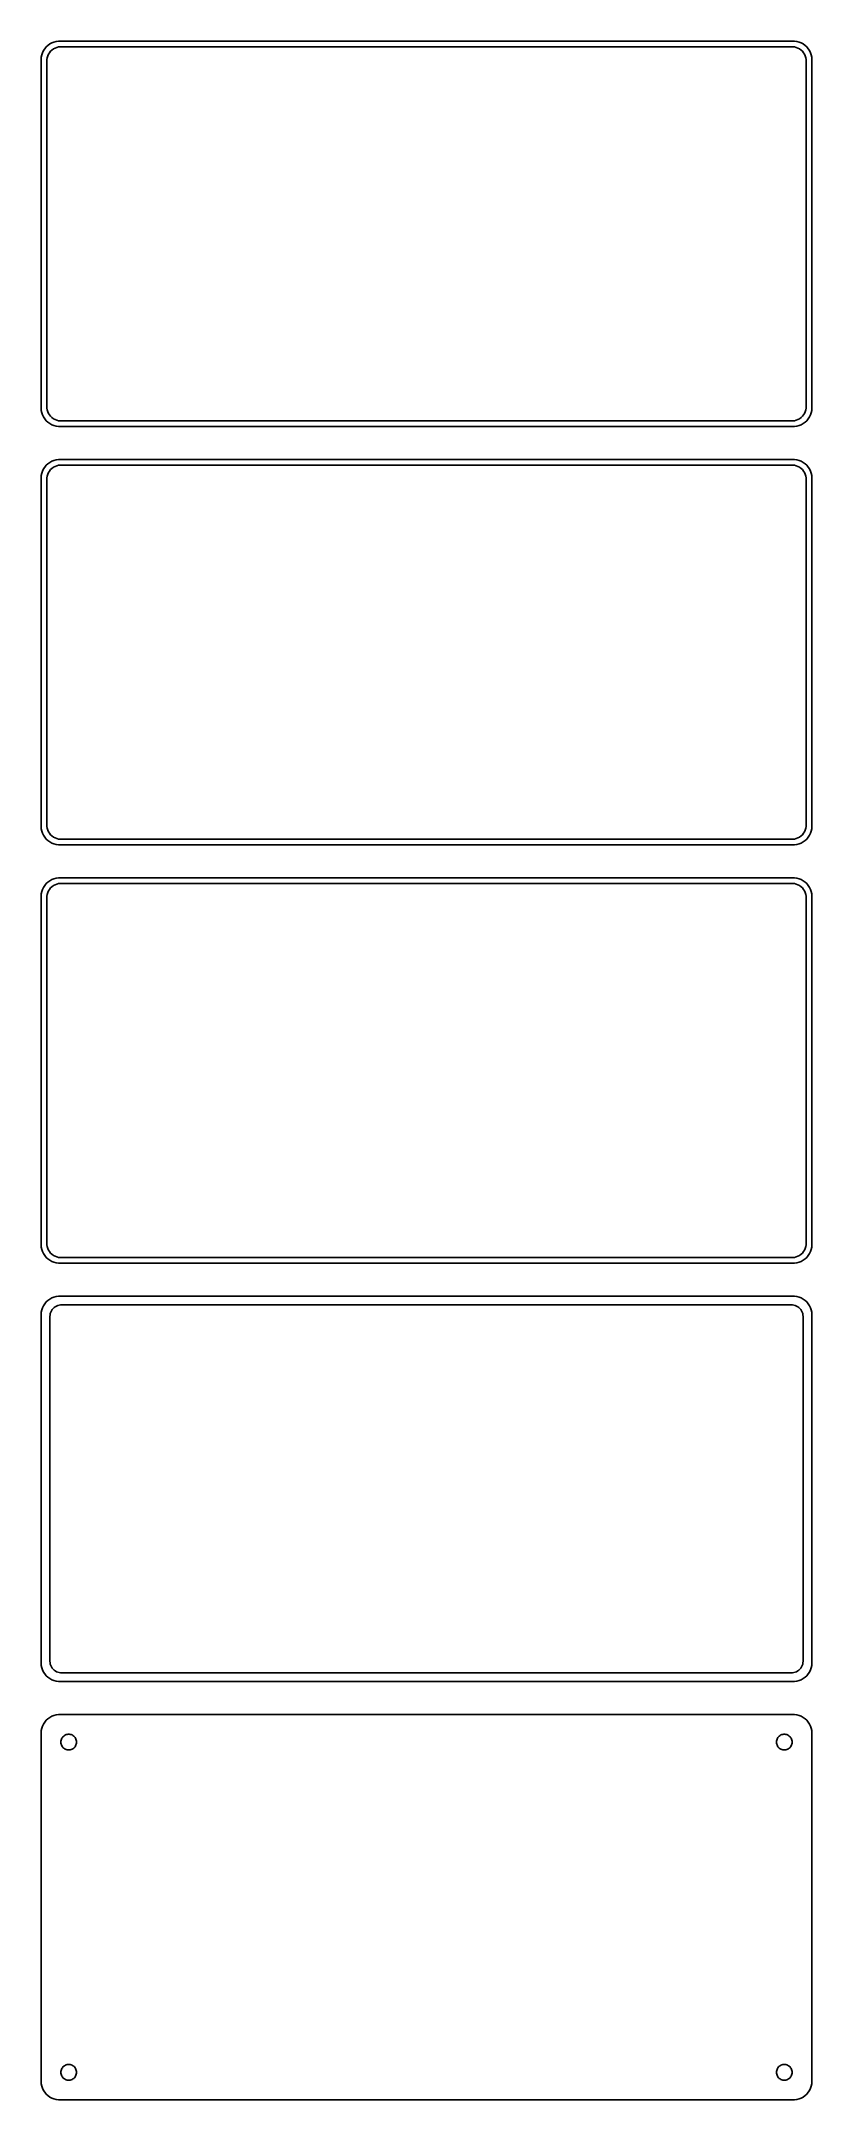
# Model space of a CAD drawing. Header units: metres. Extents: x -105 to 105, y 518 to 1078.
import ezdxf

# ---------------------------------------------------------------- set-up
doc = ezdxf.new("R2010")
doc.units = ezdxf.units.M

msp = doc.modelspace()

# ---------------------------------------------------------------- linework, layer by layer
for p, q in [((-103.187, 1077.35), (-103.645, 1076.92)), ((-102.679, 1077.72), (-103.187, 1077.35)), ((-102.129, 1078.02), (-102.679, 1077.72)), ((-101.545, 1078.26), (-102.129, 1078.02)), ((-100.937, 1078.41), (-101.545, 1078.26)), ((-100.314, 1078.49), (-100.937, 1078.41)), ((100.314, 1078.49), (-100.314, 1078.49)), ((100.937, 1078.41), (100.314, 1078.49)), ((101.545, 1078.26), (100.937, 1078.41)), ((102.129, 1078.02), (101.545, 1078.26)), ((102.679, 1077.72), (102.129, 1078.02)), ((103.187, 1077.35), (102.679, 1077.72)), ((103.645, 1076.92), (103.187, 1077.35)), ((-104.961, 1074.13), (-105, 1073.5)), ((-105, 1073.5), (-105, 978.5)), ((-104.843, 1074.74), (-104.961, 1074.13)), ((-104.649, 1075.34), (-104.843, 1074.74)), ((-104.382, 1075.91), (-104.649, 1075.34)), ((-104.045, 1076.44), (-104.382, 1075.91)), ((-103.645, 1076.92), (-104.045, 1076.44)), ((-103.5, 1073), (-103.468, 1073.5)), ((-103.5, 979), (-103.5, 1073)), ((-103.468, 1073.5), (-103.374, 1073.99)), ((-103.374, 1073.99), (-103.219, 1074.47)), ((-103.219, 1074.47), (-103.005, 1074.93)), ((-103.005, 1074.93), (-102.736, 1075.35)), ((-102.736, 1075.35), (-102.416, 1075.74)), ((-102.416, 1075.74), (-102.05, 1076.08)), ((-102.05, 1076.08), (-101.643, 1076.38)), ((-101.643, 1076.38), (-101.203, 1076.62)), ((-101.203, 1076.62), (-100.736, 1076.8)), ((-100.736, 1076.8), (-100.25, 1076.93)), ((-100.25, 1076.93), (-99.7512, 1076.99)), ((-99.7512, 1076.99), (99.7512, 1076.99)), ((99.7512, 1076.99), (100.25, 1076.93)), ((100.25, 1076.93), (100.736, 1076.8)), ((100.736, 1076.8), (101.203, 1076.62)), ((101.203, 1076.62), (101.643, 1076.38)), ((101.643, 1076.38), (102.05, 1076.08)), ((102.05, 1076.08), (102.416, 1075.74)), ((102.416, 1075.74), (102.736, 1075.35)), ((102.736, 1075.35), (103.005, 1074.93)), ((103.005, 1074.93), (103.219, 1074.47)), ((103.219, 1074.47), (103.374, 1073.99)), ((103.374, 1073.99), (103.468, 1073.5)), ((103.468, 1073.5), (103.5, 1073)), ((103.5, 1073), (103.5, 979)), ((104.045, 1076.44), (103.645, 1076.92)), ((104.382, 1075.91), (104.045, 1076.44)), ((104.649, 1075.34), (104.382, 1075.91)), ((104.843, 1074.74), (104.649, 1075.34)), ((104.961, 1074.13), (104.843, 1074.74)), ((105, 1073.5), (104.961, 1074.13)), ((105, 978.5), (105, 1073.5)), ((-105, 978.5), (-104.961, 977.873)), ((-104.961, 977.873), (-104.843, 977.257)), ((-104.843, 977.257), (-104.649, 976.659)), ((-104.649, 976.659), (-104.382, 976.091)), ((-103.468, 978.499), (-103.5, 979)), ((-103.374, 978.005), (-103.468, 978.499)), ((-103.219, 977.528), (-103.374, 978.005)), ((-103.005, 977.073), (-103.219, 977.528)), ((-102.736, 976.649), (-103.005, 977.073)), ((-102.416, 976.262), (-102.736, 976.649)), ((-102.05, 975.918), (-102.416, 976.262)), ((102.416, 976.262), (102.05, 975.918)), ((102.736, 976.649), (102.416, 976.262)), ((103.005, 977.073), (102.736, 976.649)), ((103.219, 977.528), (103.005, 977.073)), ((103.374, 978.005), (103.219, 977.528)), ((103.468, 978.499), (103.374, 978.005)), ((103.5, 979), (103.468, 978.499)), ((104.382, 976.091), (104.649, 976.659)), ((104.649, 976.659), (104.843, 977.257)), ((104.843, 977.257), (104.961, 977.873)), ((104.961, 977.873), (105, 978.5)), ((-104.382, 976.091), (-104.045, 975.561)), ((-104.045, 975.561), (-103.645, 975.077)), ((-103.645, 975.077), (-103.187, 974.647)), ((-103.187, 974.647), (-102.679, 974.278)), ((-102.679, 974.278), (-102.129, 973.976)), ((-102.129, 973.976), (-101.545, 973.745)), ((-101.643, 975.623), (-102.05, 975.918)), ((-101.203, 975.381), (-101.643, 975.623)), ((-101.545, 973.745), (-100.937, 973.589)), ((-100.736, 975.196), (-101.203, 975.381)), ((-100.937, 973.589), (-100.314, 973.51)), ((-100.25, 975.071), (-100.736, 975.196)), ((-100.314, 973.51), (100.314, 973.51)), ((-99.7512, 975.008), (-100.25, 975.071)), ((99.7512, 975.008), (-99.7512, 975.008)), ((100.25, 975.071), (99.7512, 975.008)), ((100.736, 975.196), (100.25, 975.071)), ((100.314, 973.51), (100.937, 973.589)), ((101.203, 975.381), (100.736, 975.196)), ((100.937, 973.589), (101.545, 973.745)), ((101.643, 975.623), (101.203, 975.381)), ((101.545, 973.745), (102.129, 973.976)), ((102.05, 975.918), (101.643, 975.623)), ((102.129, 973.976), (102.679, 974.278)), ((102.679, 974.278), (103.187, 974.647)), ((103.187, 974.647), (103.645, 975.077)), ((103.645, 975.077), (104.045, 975.561)), ((104.045, 975.561), (104.382, 976.091)), ((-104.961, 960.127), (-105, 959.5)), ((-105, 959.5), (-105, 864.5)), ((-104.843, 960.743), (-104.961, 960.127)), ((-104.649, 961.341), (-104.843, 960.743)), ((-104.382, 961.909), (-104.649, 961.341)), ((-104.045, 962.439), (-104.382, 961.909)), ((-103.645, 962.923), (-104.045, 962.439)), ((-103.187, 963.353), (-103.645, 962.923)), ((-103.5, 959), (-103.468, 959.501)), ((-103.468, 959.501), (-103.374, 959.995)), ((-103.374, 959.995), (-103.219, 960.472)), ((-103.219, 960.472), (-103.005, 960.927)), ((-102.679, 963.722), (-103.187, 963.353)), ((-103.005, 960.927), (-102.736, 961.351)), ((-102.736, 961.351), (-102.416, 961.738)), ((-102.129, 964.024), (-102.679, 963.722)), ((-102.416, 961.738), (-102.05, 962.082)), ((-101.545, 964.255), (-102.129, 964.024)), ((-102.05, 962.082), (-101.643, 962.377)), ((-101.643, 962.377), (-101.203, 962.619)), ((-100.937, 964.411), (-101.545, 964.255)), ((-101.203, 962.619), (-100.736, 962.804)), ((-100.314, 964.49), (-100.937, 964.411)), ((-100.736, 962.804), (-100.25, 962.929)), ((100.314, 964.49), (-100.314, 964.49)), ((-100.25, 962.929), (-99.7512, 962.992)), ((-99.7512, 962.992), (99.7512, 962.992)), ((99.7512, 962.992), (100.25, 962.929)), ((100.25, 962.929), (100.736, 962.804)), ((100.937, 964.411), (100.314, 964.49)), ((100.736, 962.804), (101.203, 962.619)), ((101.545, 964.255), (100.937, 964.411)), ((101.203, 962.619), (101.643, 962.377)), ((102.129, 964.024), (101.545, 964.255)), ((101.643, 962.377), (102.05, 962.082)), ((102.05, 962.082), (102.416, 961.738)), ((102.679, 963.722), (102.129, 964.024)), ((102.416, 961.738), (102.736, 961.351)), ((103.187, 963.353), (102.679, 963.722)), ((102.736, 961.351), (103.005, 960.927)), ((103.005, 960.927), (103.219, 960.472)), ((103.645, 962.923), (103.187, 963.353)), ((103.219, 960.472), (103.374, 959.995)), ((103.374, 959.995), (103.468, 959.501)), ((103.468, 959.501), (103.5, 959)), ((104.045, 962.439), (103.645, 962.923)), ((104.382, 961.909), (104.045, 962.439)), ((104.649, 961.341), (104.382, 961.909)), ((104.843, 960.743), (104.649, 961.341)), ((104.961, 960.127), (104.843, 960.743)), ((105, 959.5), (104.961, 960.127)), ((105, 864.5), (105, 959.5)), ((-103.5, 865), (-103.5, 959)), ((103.5, 959), (103.5, 865)), ((-105, 864.5), (-104.961, 863.873)), ((-103.468, 864.499), (-103.5, 865)), ((-103.374, 864.005), (-103.468, 864.499)), ((-103.219, 863.528), (-103.374, 864.005)), ((103.374, 864.005), (103.219, 863.528)), ((103.468, 864.499), (103.374, 864.005)), ((103.5, 865), (103.468, 864.499)), ((104.961, 863.873), (105, 864.5)), ((-104.961, 863.873), (-104.843, 863.257)), ((-104.843, 863.257), (-104.649, 862.659)), ((-104.649, 862.659), (-104.382, 862.091)), ((-104.382, 862.091), (-104.045, 861.561)), ((-104.045, 861.561), (-103.645, 861.077)), ((-103.645, 861.077), (-103.187, 860.647)), ((-103.005, 863.073), (-103.219, 863.528)), ((-103.187, 860.647), (-102.679, 860.278)), ((-102.736, 862.649), (-103.005, 863.073)), ((-102.416, 862.262), (-102.736, 862.649)), ((-102.679, 860.278), (-102.129, 859.976)), ((-102.05, 861.918), (-102.416, 862.262)), ((-102.129, 859.976), (-101.545, 859.745)), ((-101.643, 861.623), (-102.05, 861.918)), ((-101.203, 861.381), (-101.643, 861.623)), ((-101.545, 859.745), (-100.937, 859.589)), ((-100.736, 861.196), (-101.203, 861.381)), ((-100.937, 859.589), (-100.314, 859.51)), ((-100.25, 861.071), (-100.736, 861.196)), ((-100.314, 859.51), (100.314, 859.51)), ((-99.7512, 861.008), (-100.25, 861.071)), ((99.7512, 861.008), (-99.7512, 861.008)), ((100.25, 861.071), (99.7512, 861.008)), ((100.736, 861.196), (100.25, 861.071)), ((100.314, 859.51), (100.937, 859.589)), ((101.203, 861.381), (100.736, 861.196)), ((100.937, 859.589), (101.545, 859.745)), ((101.643, 861.623), (101.203, 861.381)), ((101.545, 859.745), (102.129, 859.976)), ((102.05, 861.918), (101.643, 861.623)), ((102.416, 862.262), (102.05, 861.918)), ((102.129, 859.976), (102.679, 860.278)), ((102.736, 862.649), (102.416, 862.262)), ((102.679, 860.278), (103.187, 860.647)), ((103.005, 863.073), (102.736, 862.649)), ((103.219, 863.528), (103.005, 863.073)), ((103.187, 860.647), (103.645, 861.077)), ((103.645, 861.077), (104.045, 861.561)), ((104.045, 861.561), (104.382, 862.091)), ((104.382, 862.091), (104.649, 862.659)), ((104.649, 862.659), (104.843, 863.257)), ((104.843, 863.257), (104.961, 863.873)), ((-104.649, 847.341), (-104.843, 846.743)), ((-104.382, 847.909), (-104.649, 847.341)), ((-104.045, 848.439), (-104.382, 847.909)), ((-103.645, 848.923), (-104.045, 848.439)), ((-103.187, 849.353), (-103.645, 848.923)), ((-102.679, 849.722), (-103.187, 849.353)), ((-103.005, 846.927), (-102.736, 847.351)), ((-102.736, 847.351), (-102.416, 847.738)), ((-102.129, 850.024), (-102.679, 849.722)), ((-102.416, 847.738), (-102.05, 848.082)), ((-101.545, 850.255), (-102.129, 850.024)), ((-102.05, 848.082), (-101.643, 848.377)), ((-101.643, 848.377), (-101.203, 848.619)), ((-100.937, 850.411), (-101.545, 850.255)), ((-101.203, 848.619), (-100.736, 848.804)), ((-100.314, 850.49), (-100.937, 850.411)), ((-100.736, 848.804), (-100.25, 848.929)), ((100.314, 850.49), (-100.314, 850.49)), ((-100.25, 848.929), (-99.7512, 848.992)), ((-99.7512, 848.992), (99.7512, 848.992)), ((99.7512, 848.992), (100.25, 848.929)), ((100.25, 848.929), (100.736, 848.804)), ((100.937, 850.411), (100.314, 850.49)), ((100.736, 848.804), (101.203, 848.619)), ((101.545, 850.255), (100.937, 850.411)), ((101.203, 848.619), (101.643, 848.377)), ((102.129, 850.024), (101.545, 850.255)), ((101.643, 848.377), (102.05, 848.082)), ((102.05, 848.082), (102.416, 847.738)), ((102.679, 849.722), (102.129, 850.024)), ((102.416, 847.738), (102.736, 847.351)), ((103.187, 849.353), (102.679, 849.722)), ((102.736, 847.351), (103.005, 846.927)), ((103.645, 848.923), (103.187, 849.353)), ((104.045, 848.439), (103.645, 848.923)), ((104.382, 847.909), (104.045, 848.439)), ((104.649, 847.341), (104.382, 847.909)), ((104.843, 846.743), (104.649, 847.341)), ((-104.961, 846.127), (-105, 845.5)), ((-105, 845.5), (-105, 750.5)), ((-104.843, 846.743), (-104.961, 846.127)), ((-103.5, 845), (-103.468, 845.501)), ((-103.5, 751), (-103.5, 845)), ((-103.468, 845.501), (-103.374, 845.995)), ((-103.374, 845.995), (-103.219, 846.472)), ((-103.219, 846.472), (-103.005, 846.927)), ((103.005, 846.927), (103.219, 846.472)), ((103.219, 846.472), (103.374, 845.995)), ((103.374, 845.995), (103.468, 845.501)), ((103.468, 845.501), (103.5, 845)), ((103.5, 845), (103.5, 751)), ((104.961, 846.127), (104.843, 846.743)), ((105, 845.5), (104.961, 846.127)), ((105, 750.5), (105, 845.5)), ((-105, 750.5), (-104.961, 749.873)), ((-104.961, 749.873), (-104.843, 749.257)), ((-104.843, 749.257), (-104.649, 748.659)), ((-104.649, 748.659), (-104.382, 748.091)), ((-104.382, 748.091), (-104.045, 747.561)), ((-104.045, 747.561), (-103.645, 747.077)), ((-103.645, 747.077), (-103.187, 746.647)), ((-103.468, 750.499), (-103.5, 751)), ((-103.374, 750.005), (-103.468, 750.499)), ((-103.219, 749.528), (-103.374, 750.005)), ((-103.005, 749.073), (-103.219, 749.528)), ((-103.187, 746.647), (-102.679, 746.278)), ((-102.736, 748.649), (-103.005, 749.073)), ((-102.416, 748.262), (-102.736, 748.649)), ((-102.679, 746.278), (-102.129, 745.976)), ((-102.05, 747.918), (-102.416, 748.262)), ((-101.643, 747.623), (-102.05, 747.918)), ((-101.203, 747.381), (-101.643, 747.623)), ((-100.736, 747.196), (-101.203, 747.381)), ((-100.25, 747.071), (-100.736, 747.196)), ((-99.7512, 747.008), (-100.25, 747.071)), ((99.7512, 747.008), (-99.7512, 747.008)), ((100.25, 747.071), (99.7512, 747.008)), ((100.736, 747.196), (100.25, 747.071)), ((101.203, 747.381), (100.736, 747.196)), ((101.643, 747.623), (101.203, 747.381)), ((102.05, 747.918), (101.643, 747.623)), ((102.416, 748.262), (102.05, 747.918)), ((102.129, 745.976), (102.679, 746.278)), ((102.736, 748.649), (102.416, 748.262)), ((102.679, 746.278), (103.187, 746.647)), ((103.005, 749.073), (102.736, 748.649)), ((103.219, 749.528), (103.005, 749.073)), ((103.187, 746.647), (103.645, 747.077)), ((103.374, 750.005), (103.219, 749.528)), ((103.468, 750.499), (103.374, 750.005)), ((103.5, 751), (103.468, 750.499)), ((103.645, 747.077), (104.045, 747.561)), ((104.045, 747.561), (104.382, 748.091)), ((104.382, 748.091), (104.649, 748.659)), ((104.649, 748.659), (104.843, 749.257)), ((104.843, 749.257), (104.961, 749.873)), ((104.961, 749.873), (105, 750.5)), ((-102.129, 745.976), (-101.545, 745.745)), ((-101.545, 745.745), (-100.937, 745.589)), ((-100.937, 745.589), (-100.314, 745.51)), ((-100.314, 745.51), (100.314, 745.51)), ((100.314, 745.51), (100.937, 745.589)), ((100.937, 745.589), (101.545, 745.745)), ((101.545, 745.745), (102.129, 745.976)), ((-103.645, 734.923), (-104.045, 734.439)), ((-103.187, 735.353), (-103.645, 734.923)), ((-102.679, 735.722), (-103.187, 735.353)), ((-102.129, 736.024), (-102.679, 735.722)), ((-101.545, 736.255), (-102.129, 736.024)), ((-100.937, 736.411), (-101.545, 736.255)), ((-100.314, 736.49), (-100.937, 736.411)), ((100.314, 736.49), (-100.314, 736.49)), ((100.937, 736.411), (100.314, 736.49)), ((101.545, 736.255), (100.937, 736.411)), ((102.129, 736.024), (101.545, 736.255)), ((102.679, 735.722), (102.129, 736.024)), ((103.187, 735.353), (102.679, 735.722)), ((103.645, 734.923), (103.187, 735.353)), ((104.045, 734.439), (103.645, 734.923)), ((-104.961, 732.127), (-105, 731.5)), ((-105, 731.5), (-105, 636.5)), ((-104.843, 732.743), (-104.961, 732.127)), ((-104.649, 733.341), (-104.843, 732.743)), ((-104.382, 733.909), (-104.649, 733.341)), ((-104.045, 734.439), (-104.382, 733.909)), ((-102.613, 731), (-102.588, 731.39)), ((-102.613, 637), (-102.613, 731)), ((-102.588, 731.39), (-102.515, 731.774)), ((-102.515, 731.774), (-102.394, 732.146)), ((-102.394, 732.146), (-102.228, 732.5)), ((-102.228, 732.5), (-102.018, 732.83)), ((-102.018, 732.83), (-101.769, 733.131)), ((-101.769, 733.131), (-101.484, 733.399)), ((-101.484, 733.399), (-101.168, 733.628)), ((-101.168, 733.628), (-100.825, 733.817)), ((-100.825, 733.817), (-100.462, 733.961)), ((-100.462, 733.961), (-100.083, 734.058)), ((-100.083, 734.058), (-99.6955, 734.107)), ((-99.6955, 734.107), (99.6955, 734.107)), ((99.6955, 734.107), (100.083, 734.058)), ((100.083, 734.058), (100.462, 733.961)), ((100.462, 733.961), (100.825, 733.817)), ((100.825, 733.817), (101.168, 733.628)), ((101.168, 733.628), (101.484, 733.399)), ((101.484, 733.399), (101.769, 733.131)), ((101.769, 733.131), (102.018, 732.83)), ((102.018, 732.83), (102.228, 732.5)), ((102.228, 732.5), (102.394, 732.146)), ((102.394, 732.146), (102.515, 731.774)), ((102.515, 731.774), (102.588, 731.39)), ((102.588, 731.39), (102.613, 731)), ((102.613, 731), (102.613, 637)), ((104.382, 733.909), (104.045, 734.439)), ((104.649, 733.341), (104.382, 733.909)), ((104.843, 732.743), (104.649, 733.341)), ((104.961, 732.127), (104.843, 732.743)), ((105, 731.5), (104.961, 732.127)), ((105, 636.5), (105, 731.5)), ((-105, 636.5), (-104.961, 635.873)), ((-104.961, 635.873), (-104.843, 635.257)), ((-104.843, 635.257), (-104.649, 634.659)), ((-104.649, 634.659), (-104.382, 634.091)), ((-104.382, 634.091), (-104.045, 633.561)), ((-102.588, 636.61), (-102.613, 637)), ((-102.515, 636.226), (-102.588, 636.61)), ((-102.394, 635.854), (-102.515, 636.226)), ((-102.228, 635.5), (-102.394, 635.854)), ((-102.018, 635.17), (-102.228, 635.5)), ((-101.769, 634.869), (-102.018, 635.17)), ((-101.484, 634.601), (-101.769, 634.869)), ((-101.168, 634.372), (-101.484, 634.601)), ((-100.825, 634.183), (-101.168, 634.372)), ((-100.462, 634.039), (-100.825, 634.183)), ((-100.083, 633.942), (-100.462, 634.039)), ((-99.6955, 633.893), (-100.083, 633.942)), ((100.083, 633.942), (99.6955, 633.893)), ((100.462, 634.039), (100.083, 633.942)), ((100.825, 634.183), (100.462, 634.039)), ((101.168, 634.372), (100.825, 634.183)), ((101.484, 634.601), (101.168, 634.372)), ((101.769, 634.869), (101.484, 634.601)), ((102.018, 635.17), (101.769, 634.869)), ((102.228, 635.5), (102.018, 635.17)), ((102.394, 635.854), (102.228, 635.5)), ((102.515, 636.226), (102.394, 635.854)), ((102.588, 636.61), (102.515, 636.226)), ((102.613, 637), (102.588, 636.61)), ((104.045, 633.561), (104.382, 634.091)), ((104.382, 634.091), (104.649, 634.659)), ((104.649, 634.659), (104.843, 635.257)), ((104.843, 635.257), (104.961, 635.873)), ((104.961, 635.873), (105, 636.5)), ((-104.045, 633.561), (-103.645, 633.077)), ((-103.645, 633.077), (-103.187, 632.647)), ((-103.187, 632.647), (-102.679, 632.278)), ((-102.679, 632.278), (-102.129, 631.976)), ((-102.129, 631.976), (-101.545, 631.745)), ((-101.545, 631.745), (-100.937, 631.589)), ((-100.937, 631.589), (-100.314, 631.51)), ((-100.314, 631.51), (100.314, 631.51)), ((99.6955, 633.893), (-99.6955, 633.893)), ((100.314, 631.51), (100.937, 631.589)), ((100.937, 631.589), (101.545, 631.745)), ((101.545, 631.745), (102.129, 631.976)), ((102.129, 631.976), (102.679, 632.278)), ((102.679, 632.278), (103.187, 632.647)), ((103.187, 632.647), (103.645, 633.077)), ((103.645, 633.077), (104.045, 633.561)), ((-104.961, 618.127), (-105, 617.5)), ((-105, 617.5), (-105, 522.5)), ((-104.843, 618.743), (-104.961, 618.127)), ((-104.649, 619.341), (-104.843, 618.743)), ((-104.382, 619.909), (-104.649, 619.341)), ((-104.045, 620.439), (-104.382, 619.909)), ((-103.645, 620.923), (-104.045, 620.439)), ((-103.187, 621.353), (-103.645, 620.923)), ((-102.679, 621.722), (-103.187, 621.353)), ((-102.129, 622.024), (-102.679, 621.722)), ((-101.545, 622.255), (-102.129, 622.024)), ((-100.937, 622.411), (-101.545, 622.255)), ((-100.314, 622.49), (-100.937, 622.411)), ((100.314, 622.49), (-100.314, 622.49)), ((-98.1598, 617.031), (-97.9001, 617.097)), ((-97.9001, 617.097), (-97.6341, 617.131)), ((-97.6341, 617.131), (-97.3659, 617.131)), ((-97.3659, 617.131), (-97.0999, 617.097)), ((-97.0999, 617.097), (-96.8401, 617.031)), ((96.8401, 617.031), (97.0999, 617.097)), ((97.0999, 617.097), (97.3659, 617.131)), ((97.3659, 617.131), (97.6341, 617.131)), ((97.6341, 617.131), (97.9001, 617.097)), ((97.9001, 617.097), (98.1598, 617.031)), ((100.937, 622.411), (100.314, 622.49)), ((101.545, 622.255), (100.937, 622.411)), ((102.129, 622.024), (101.545, 622.255)), ((102.679, 621.722), (102.129, 622.024)), ((103.187, 621.353), (102.679, 621.722)), ((103.645, 620.923), (103.187, 621.353)), ((104.045, 620.439), (103.645, 620.923)), ((104.382, 619.909), (104.045, 620.439)), ((104.649, 619.341), (104.382, 619.909)), ((104.843, 618.743), (104.649, 619.341)), ((104.961, 618.127), (104.843, 618.743)), ((105, 617.5), (104.961, 618.127)), ((105, 522.5), (105, 617.5)), ((-99.6353, 615), (-99.6185, 615.268)), ((-99.6185, 614.732), (-99.6353, 615)), ((-99.6185, 615.268), (-99.5682, 615.531)), ((-99.5682, 614.469), (-99.6185, 614.732)), ((-99.5682, 615.531), (-99.4853, 615.786)), ((-99.4853, 614.214), (-99.5682, 614.469)), ((-99.4853, 615.786), (-99.3712, 616.029)), ((-99.3712, 613.971), (-99.4853, 614.214)), ((-99.3712, 616.029), (-99.2275, 616.255)), ((-99.2275, 613.745), (-99.3712, 613.971)), ((-99.2275, 616.255), (-99.0566, 616.462)), ((-99.0566, 613.538), (-99.2275, 613.745)), ((-99.0566, 616.462), (-98.8611, 616.645)), ((-98.8611, 613.355), (-99.0566, 613.538)), ((-98.8611, 616.645), (-98.6441, 616.803)), ((-98.6441, 613.197), (-98.8611, 613.355)), ((-98.6441, 616.803), (-98.4092, 616.932)), ((-98.4092, 613.068), (-98.6441, 613.197)), ((-98.4092, 616.932), (-98.1598, 617.031)), ((-98.1598, 612.969), (-98.4092, 613.068)), ((-97.9001, 612.903), (-98.1598, 612.969)), ((-97.6341, 612.869), (-97.9001, 612.903)), ((-97.3659, 612.869), (-97.6341, 612.869)), ((-97.0999, 612.903), (-97.3659, 612.869)), ((-96.8401, 612.969), (-97.0999, 612.903)), ((-96.8401, 617.031), (-96.5908, 616.932)), ((-96.5908, 613.068), (-96.8401, 612.969)), ((-96.5908, 616.932), (-96.3559, 616.803)), ((-96.3559, 613.197), (-96.5908, 613.068)), ((-96.3559, 616.803), (-96.1389, 616.645)), ((-96.1389, 613.355), (-96.3559, 613.197)), ((-96.1389, 616.645), (-95.9434, 616.462)), ((-95.9434, 613.538), (-96.1389, 613.355)), ((-95.9434, 616.462), (-95.7725, 616.255)), ((-95.7725, 613.745), (-95.9434, 613.538)), ((-95.7725, 616.255), (-95.6288, 616.029)), ((-95.6288, 613.971), (-95.7725, 613.745)), ((-95.6288, 616.029), (-95.5146, 615.786)), ((-95.5146, 614.214), (-95.6288, 613.971)), ((-95.5146, 615.786), (-95.4318, 615.531)), ((-95.4318, 614.469), (-95.5146, 614.214)), ((-95.4318, 615.531), (-95.3815, 615.268)), ((-95.3815, 614.732), (-95.4318, 614.469)), ((-95.3815, 615.268), (-95.3647, 615)), ((-95.3647, 615), (-95.3815, 614.732)), ((95.3647, 615), (95.3815, 615.268)), ((95.3815, 614.732), (95.3647, 615)), ((95.3815, 615.268), (95.4318, 615.531)), ((95.4318, 614.469), (95.3815, 614.732)), ((95.4318, 615.531), (95.5146, 615.786)), ((95.5146, 614.214), (95.4318, 614.469)), ((95.5146, 615.786), (95.6288, 616.029)), ((95.6288, 613.971), (95.5146, 614.214)), ((95.6288, 616.029), (95.7725, 616.255)), ((95.7725, 613.745), (95.6288, 613.971)), ((95.7725, 616.255), (95.9434, 616.462)), ((95.9434, 613.538), (95.7725, 613.745)), ((95.9434, 616.462), (96.1389, 616.645)), ((96.1389, 613.355), (95.9434, 613.538)), ((96.1389, 616.645), (96.3559, 616.803)), ((96.3559, 613.197), (96.1389, 613.355)), ((96.3559, 616.803), (96.5908, 616.932)), ((96.5908, 613.068), (96.3559, 613.197)), ((96.5908, 616.932), (96.8401, 617.031)), ((96.8401, 612.969), (96.5908, 613.068)), ((97.0999, 612.903), (96.8401, 612.969)), ((97.3659, 612.869), (97.0999, 612.903)), ((97.6341, 612.869), (97.3659, 612.869)), ((97.9001, 612.903), (97.6341, 612.869)), ((98.1598, 612.969), (97.9001, 612.903)), ((98.1598, 617.031), (98.4092, 616.932)), ((98.4092, 613.068), (98.1598, 612.969)), ((98.4092, 616.932), (98.6441, 616.803)), ((98.6441, 613.197), (98.4092, 613.068)), ((98.6441, 616.803), (98.8611, 616.645)), ((98.8611, 613.355), (98.6441, 613.197)), ((98.8611, 616.645), (99.0566, 616.462)), ((99.0566, 613.538), (98.8611, 613.355)), ((99.0566, 616.462), (99.2275, 616.255)), ((99.2275, 613.745), (99.0566, 613.538)), ((99.2275, 616.255), (99.3712, 616.029)), ((99.3712, 613.971), (99.2275, 613.745)), ((99.3712, 616.029), (99.4853, 615.786)), ((99.4853, 614.214), (99.3712, 613.971)), ((99.4853, 615.786), (99.5682, 615.531)), ((99.5682, 614.469), (99.4853, 614.214)), ((99.5682, 615.531), (99.6185, 615.268)), ((99.6185, 614.732), (99.5682, 614.469)), ((99.6185, 615.268), (99.6353, 615)), ((99.6353, 615), (99.6185, 614.732)), ((-105, 522.5), (-104.961, 521.873)), ((-104.961, 521.873), (-104.843, 521.257)), ((-99.6353, 525), (-99.6185, 525.268)), ((-99.6185, 524.732), (-99.6353, 525)), ((-99.6185, 525.268), (-99.5682, 525.531)), ((-99.5682, 524.469), (-99.6185, 524.732)), ((-99.5682, 525.531), (-99.4853, 525.786)), ((-99.4853, 524.214), (-99.5682, 524.469)), ((-99.4853, 525.786), (-99.3712, 526.029)), ((-99.3712, 523.971), (-99.4853, 524.214)), ((-99.3712, 526.029), (-99.2275, 526.255)), ((-99.2275, 523.745), (-99.3712, 523.971)), ((-99.2275, 526.255), (-99.0566, 526.462)), ((-99.0566, 523.538), (-99.2275, 523.745)), ((-99.0566, 526.462), (-98.8611, 526.645)), ((-98.8611, 523.355), (-99.0566, 523.538)), ((-98.8611, 526.645), (-98.6441, 526.803)), ((-98.6441, 523.197), (-98.8611, 523.355)), ((-98.6441, 526.803), (-98.4092, 526.932)), ((-98.4092, 523.068), (-98.6441, 523.197)), ((-98.4092, 526.932), (-98.1598, 527.031)), ((-98.1598, 522.969), (-98.4092, 523.068)), ((-98.1598, 527.031), (-97.9001, 527.097)), ((-97.9001, 522.903), (-98.1598, 522.969)), ((-97.9001, 527.097), (-97.6341, 527.131)), ((-97.6341, 522.869), (-97.9001, 522.903)), ((-97.6341, 527.131), (-97.3659, 527.131)), ((-97.3659, 522.869), (-97.6341, 522.869)), ((-97.3659, 527.131), (-97.0999, 527.097)), ((-97.0999, 522.903), (-97.3659, 522.869)), ((-97.0999, 527.097), (-96.8401, 527.031)), ((-96.8401, 522.969), (-97.0999, 522.903)), ((-96.8401, 527.031), (-96.5908, 526.932)), ((-96.5908, 523.068), (-96.8401, 522.969)), ((-96.5908, 526.932), (-96.3559, 526.803)), ((-96.3559, 523.197), (-96.5908, 523.068)), ((-96.3559, 526.803), (-96.1389, 526.645)), ((-96.1389, 523.355), (-96.3559, 523.197)), ((-96.1389, 526.645), (-95.9434, 526.462)), ((-95.9434, 523.538), (-96.1389, 523.355)), ((-95.9434, 526.462), (-95.7725, 526.255)), ((-95.7725, 523.745), (-95.9434, 523.538)), ((-95.7725, 526.255), (-95.6288, 526.029)), ((-95.6288, 523.971), (-95.7725, 523.745)), ((-95.6288, 526.029), (-95.5146, 525.786)), ((-95.5146, 524.214), (-95.6288, 523.971)), ((-95.5146, 525.786), (-95.4318, 525.531)), ((-95.4318, 524.469), (-95.5146, 524.214)), ((-95.4318, 525.531), (-95.3815, 525.268)), ((-95.3815, 524.732), (-95.4318, 524.469)), ((-95.3815, 525.268), (-95.3647, 525)), ((-95.3647, 525), (-95.3815, 524.732)), ((95.3647, 525), (95.3815, 525.268)), ((95.3815, 524.732), (95.3647, 525)), ((95.3815, 525.268), (95.4318, 525.531)), ((95.4318, 524.469), (95.3815, 524.732)), ((95.4318, 525.531), (95.5146, 525.786)), ((95.5146, 524.214), (95.4318, 524.469)), ((95.5146, 525.786), (95.6288, 526.029)), ((95.6288, 523.971), (95.5146, 524.214)), ((95.6288, 526.029), (95.7725, 526.255)), ((95.7725, 523.745), (95.6288, 523.971)), ((95.7725, 526.255), (95.9434, 526.462)), ((95.9434, 523.538), (95.7725, 523.745)), ((95.9434, 526.462), (96.1389, 526.645)), ((96.1389, 523.355), (95.9434, 523.538)), ((96.1389, 526.645), (96.3559, 526.803)), ((96.3559, 523.197), (96.1389, 523.355)), ((96.3559, 526.803), (96.5908, 526.932)), ((96.5908, 523.068), (96.3559, 523.197)), ((96.5908, 526.932), (96.8401, 527.031)), ((96.8401, 522.969), (96.5908, 523.068)), ((96.8401, 527.031), (97.0999, 527.097)), ((97.0999, 522.903), (96.8401, 522.969)), ((97.0999, 527.097), (97.3659, 527.131)), ((97.3659, 522.869), (97.0999, 522.903)), ((97.3659, 527.131), (97.6341, 527.131)), ((97.6341, 522.869), (97.3659, 522.869)), ((97.6341, 527.131), (97.9001, 527.097)), ((97.9001, 522.903), (97.6341, 522.869)), ((97.9001, 527.097), (98.1598, 527.031)), ((98.1598, 522.969), (97.9001, 522.903)), ((98.1598, 527.031), (98.4092, 526.932)), ((98.4092, 523.068), (98.1598, 522.969)), ((98.4092, 526.932), (98.6441, 526.803)), ((98.6441, 523.197), (98.4092, 523.068)), ((98.6441, 526.803), (98.8611, 526.645)), ((98.8611, 523.355), (98.6441, 523.197)), ((98.8611, 526.645), (99.0566, 526.462)), ((99.0566, 523.538), (98.8611, 523.355)), ((99.0566, 526.462), (99.2275, 526.255)), ((99.2275, 523.745), (99.0566, 523.538)), ((99.2275, 526.255), (99.3712, 526.029)), ((99.3712, 523.971), (99.2275, 523.745)), ((99.3712, 526.029), (99.4853, 525.786)), ((99.4853, 524.214), (99.3712, 523.971)), ((99.4853, 525.786), (99.5682, 525.531)), ((99.5682, 524.469), (99.4853, 524.214)), ((99.5682, 525.531), (99.6185, 525.268)), ((99.6185, 524.732), (99.5682, 524.469)), ((99.6185, 525.268), (99.6353, 525)), ((99.6353, 525), (99.6185, 524.732)), ((104.843, 521.257), (104.961, 521.873)), ((104.961, 521.873), (105, 522.5)), ((-104.843, 521.257), (-104.649, 520.659)), ((-104.649, 520.659), (-104.382, 520.091)), ((-104.382, 520.091), (-104.045, 519.561)), ((-104.045, 519.561), (-103.645, 519.077)), ((-103.645, 519.077), (-103.187, 518.647)), ((-103.187, 518.647), (-102.679, 518.278)), ((-102.679, 518.278), (-102.129, 517.976)), ((-102.129, 517.976), (-101.545, 517.745)), ((-101.545, 517.745), (-100.937, 517.589)), ((-100.937, 517.589), (-100.314, 517.51)), ((-100.314, 517.51), (100.314, 517.51)), ((100.314, 517.51), (100.937, 517.589)), ((100.937, 517.589), (101.545, 517.745)), ((101.545, 517.745), (102.129, 517.976)), ((102.129, 517.976), (102.679, 518.278)), ((102.679, 518.278), (103.187, 518.647)), ((103.187, 518.647), (103.645, 519.077)), ((103.645, 519.077), (104.045, 519.561)), ((104.045, 519.561), (104.382, 520.091)), ((104.382, 520.091), (104.649, 520.659)), ((104.649, 520.659), (104.843, 521.257))]:
    msp.add_line(p, q)

doc.saveas('drawing.dxf')
